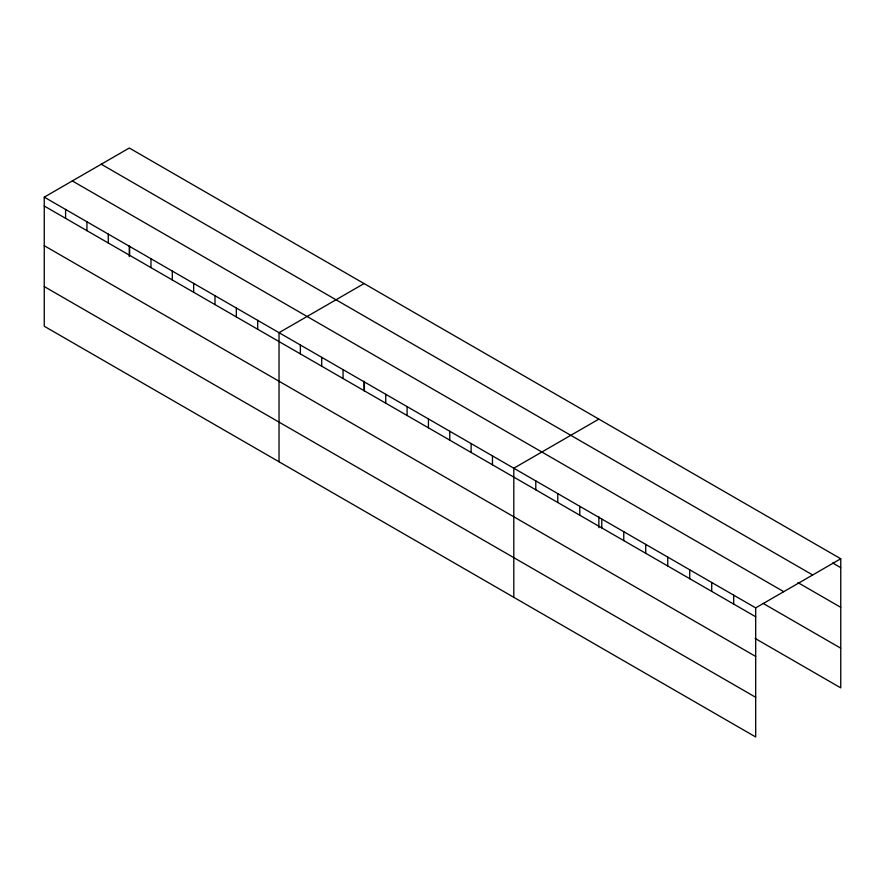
<?xml version="1.0" encoding="UTF-8"?>
<svg xmlns="http://www.w3.org/2000/svg" width="885" height="885" viewBox="0 0 885 885"><rect width="100%" height="100%" fill="white"/><g stroke="black" fill="none" stroke-linecap="round" stroke-linejoin="round"><path stroke-width="1.33" d="M755.69 656.438L755.69 607.873L44.25 197.134L44.25 326.233L755.69 736.973L755.69 656.438L44.25 245.687M755.104 638.428L840.75 687.866L840.75 558.767L129.31 148.027L44.25 197.134M364.078 283.565L279.029 332.672L279.029 461.771M598.857 419.114L513.798 468.22L513.798 597.32M755.69 607.873L840.75 558.767M832.652 562.982L840.75 567.661M101.233 164.223L812.684 574.973M797.927 582.607L840.75 607.331M72.316 180.927L783.767 591.678M763.202 603.437L840.75 648.196M44.25 206.017L755.69 616.768M44.25 286.563L755.69 697.303M733.709 595.185L733.709 604.068M711.717 582.485L711.717 591.379M689.725 569.785L689.725 578.679M667.732 557.096L667.732 565.98M645.74 544.397L645.74 553.291M623.759 531.697L623.759 540.591M601.767 519.008L601.767 527.891M598.857 516.751L598.857 527.692M579.775 506.308L579.775 515.203M557.782 493.62L557.782 502.503M535.79 480.92L535.79 489.803M492.458 455.897L492.458 464.791M471.119 443.573L471.119 452.467M449.768 431.26L449.768 440.144M428.428 418.937L428.428 427.82M407.089 406.613L407.089 415.496M385.738 394.29L385.738 403.173M364.399 381.966L364.399 390.849M364.078 381.203L364.078 390.783M343.059 369.642L343.059 378.537M321.709 357.319L321.709 366.213M300.369 344.995L300.369 353.889M257.679 320.348L257.679 329.242M236.339 308.035L236.339 316.918M215 295.712L215 304.595M193.649 283.388L193.649 292.271M172.309 271.064L172.309 279.948M150.97 258.741L150.97 267.624M129.619 246.417L129.619 255.311M129.31 245.665L129.31 256.606M108.28 234.094L108.28 242.988M86.94 221.77L86.94 230.664M65.59 209.446L65.59 218.341"/></g></svg>
